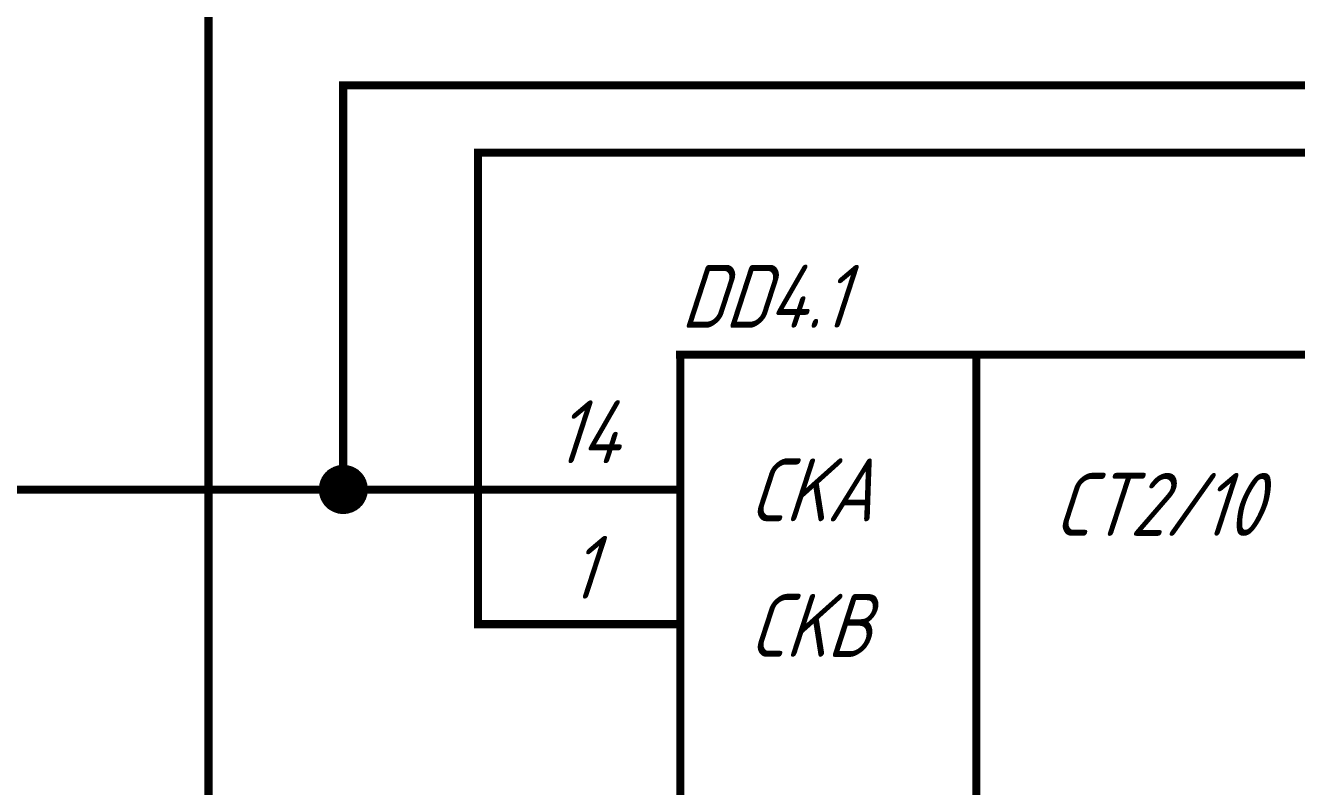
# Paper-space layout 'Layout1' of a CAD drawing. Header units: millimetres. Extents: x 0 to 420, y 0 to 297.
# Drawn here: x 218.31 to 265.48, y 204.12 to 232.37 of the extents above; entities that cross this region are included whole.
import ezdxf

# ---------------------------------------------------------------- set-up
doc = ezdxf.new("R2010")
doc.units = ezdxf.units.MM
doc.layers.add('Sheet', color=255, linetype='Continuous')
doc.styles.add('GOST', font='', dxfattribs={"oblique": 18})
doc.styles.get('GOST').set_extended_font_data('GOST type A')

psp = doc.layouts.get("Layout1")

# ---------------------------------------------------------------- linework, layer by layer
at = {"layer": 'Sheet'}
for points, const_width in [([(215.112, 185.147), (225.104, 185.147), (225.104, 195.141), (225.104, 200.15), (225.104, 257.645), (225.104, 262.642), (237.601, 262.642)], 0.3), ([(230.101, 215.141), (230.101, 230.144), (295.097, 230.144), (295.097, 247.651)], 0.3), ([(290.101, 205.147), (290.101, 227.651), (235.108, 227.651), (235.108, 210.144), (237.601, 210.144)], 0.3), ([(282.601, 220.149), (242.608, 220.149), (242.457, 220.149)], 0.3), ([(242.608, 175.141), (242.608, 220.149)], 0.3), ([(253.6, 220.149), (253.6, 175.141)], 0.3), ([(229.348, 215.141), (229.348, 215.186), (229.348, 215.22), (229.36, 215.253), (229.36, 215.298), (229.371, 215.332), (229.382, 215.366), (229.393, 215.411), (229.405, 215.444), (229.427, 215.478), (229.438, 215.512), (229.461, 215.534), (229.472, 215.568), (229.494, 215.601), (229.517, 215.624), (229.539, 215.658), (229.573, 215.68), (229.595, 215.703), (229.618, 215.736), (229.652, 215.759), (229.685, 215.781), (229.708, 215.792), (229.741, 215.815), (229.775, 215.826), (229.809, 215.848), (229.842, 215.86), (229.876, 215.871), (229.91, 215.882), (229.943, 215.893), (229.988, 215.893), (230.022, 215.905), (230.067, 215.905), (230.101, 215.905)], 0.3), ([(229.348, 215.141), (229.348, 215.186), (229.348, 215.22), (229.36, 215.253), (229.36, 215.298), (229.371, 215.332), (229.382, 215.366), (229.393, 215.411), (229.405, 215.444), (229.427, 215.478), (229.438, 215.512), (229.461, 215.534), (229.472, 215.568), (229.494, 215.601), (229.517, 215.624), (229.539, 215.658), (229.573, 215.68), (229.595, 215.703), (229.618, 215.736), (229.652, 215.759), (229.685, 215.781), (229.708, 215.792), (229.741, 215.815), (229.775, 215.826), (229.809, 215.848), (229.842, 215.86), (229.876, 215.871), (229.91, 215.882), (229.943, 215.893), (229.988, 215.893), (230.022, 215.905), (230.067, 215.905), (230.101, 215.905)], 0.3), ([(229.348, 215.141), (229.348, 215.186), (229.348, 215.22), (229.36, 215.253), (229.36, 215.298), (229.371, 215.332), (229.382, 215.366), (229.393, 215.411), (229.405, 215.444), (229.427, 215.478), (229.438, 215.512), (229.461, 215.534), (229.472, 215.568), (229.494, 215.601), (229.517, 215.624), (229.539, 215.658), (229.573, 215.68), (229.595, 215.703), (229.618, 215.736), (229.652, 215.759), (229.685, 215.781), (229.708, 215.792), (229.741, 215.815), (229.775, 215.826), (229.809, 215.848), (229.842, 215.86), (229.876, 215.871), (229.91, 215.882), (229.943, 215.893), (229.988, 215.893), (230.022, 215.905), (230.067, 215.905), (230.101, 215.905)], 0.3), ([(229.348, 215.141), (229.348, 215.186), (229.348, 215.22), (229.36, 215.253), (229.36, 215.298), (229.371, 215.332), (229.382, 215.366), (229.393, 215.411), (229.405, 215.444), (229.427, 215.478), (229.438, 215.512), (229.461, 215.534), (229.472, 215.568), (229.494, 215.601), (229.517, 215.624), (229.539, 215.658), (229.573, 215.68), (229.595, 215.703), (229.618, 215.736), (229.652, 215.759), (229.685, 215.781), (229.708, 215.792), (229.741, 215.815), (229.775, 215.826), (229.809, 215.848), (229.842, 215.86), (229.876, 215.871), (229.91, 215.882), (229.943, 215.893), (229.988, 215.893), (230.022, 215.905), (230.067, 215.905), (230.101, 215.905)], 0.3), ([(230.101, 215.905), (230.101, 215.905)], 0.3), ([(230.101, 215.905), (230.146, 215.905), (230.179, 215.905), (230.213, 215.893), (230.258, 215.893), (230.291, 215.882), (230.325, 215.871), (230.37, 215.86), (230.404, 215.848), (230.437, 215.826), (230.471, 215.815), (230.494, 215.792), (230.527, 215.781), (230.561, 215.759), (230.583, 215.736), (230.617, 215.703), (230.64, 215.68), (230.662, 215.658), (230.696, 215.624), (230.718, 215.601), (230.741, 215.568), (230.752, 215.534), (230.774, 215.512), (230.785, 215.478), (230.808, 215.444), (230.819, 215.411), (230.83, 215.366), (230.842, 215.332), (230.853, 215.298), (230.853, 215.253), (230.864, 215.22), (230.864, 215.186), (230.864, 215.141)], 0.3), ([(230.101, 215.905), (230.101, 215.905)], 0.3), ([(230.101, 215.905), (230.146, 215.905), (230.179, 215.905), (230.213, 215.893), (230.258, 215.893), (230.291, 215.882), (230.325, 215.871), (230.37, 215.86), (230.404, 215.848), (230.437, 215.826), (230.471, 215.815), (230.494, 215.792), (230.527, 215.781), (230.561, 215.759), (230.583, 215.736), (230.617, 215.703), (230.64, 215.68), (230.662, 215.658), (230.696, 215.624), (230.718, 215.601), (230.741, 215.568), (230.752, 215.534), (230.774, 215.512), (230.785, 215.478), (230.808, 215.444), (230.819, 215.411), (230.83, 215.366), (230.842, 215.332), (230.853, 215.298), (230.853, 215.253), (230.864, 215.22), (230.864, 215.186), (230.864, 215.141)], 0.3), ([(230.101, 215.905), (230.101, 215.905)], 0.3), ([(230.101, 215.905), (230.146, 215.905), (230.179, 215.905), (230.213, 215.893), (230.258, 215.893), (230.291, 215.882), (230.325, 215.871), (230.37, 215.86), (230.404, 215.848), (230.437, 215.826), (230.471, 215.815), (230.494, 215.792), (230.527, 215.781), (230.561, 215.759), (230.583, 215.736), (230.617, 215.703), (230.64, 215.68), (230.662, 215.658), (230.696, 215.624), (230.718, 215.601), (230.741, 215.568), (230.752, 215.534), (230.774, 215.512), (230.785, 215.478), (230.808, 215.444), (230.819, 215.411), (230.83, 215.366), (230.842, 215.332), (230.853, 215.298), (230.853, 215.253), (230.864, 215.22), (230.864, 215.186), (230.864, 215.141)], 0.3), ([(230.101, 215.905), (230.101, 215.905)], 0.3), ([(230.101, 215.905), (230.146, 215.905), (230.179, 215.905), (230.213, 215.893), (230.258, 215.893), (230.291, 215.882), (230.325, 215.871), (230.37, 215.86), (230.404, 215.848), (230.437, 215.826), (230.471, 215.815), (230.494, 215.792), (230.527, 215.781), (230.561, 215.759), (230.583, 215.736), (230.617, 215.703), (230.64, 215.68), (230.662, 215.658), (230.696, 215.624), (230.718, 215.601), (230.741, 215.568), (230.752, 215.534), (230.774, 215.512), (230.785, 215.478), (230.808, 215.444), (230.819, 215.411), (230.83, 215.366), (230.842, 215.332), (230.853, 215.298), (230.853, 215.253), (230.864, 215.22), (230.864, 215.186), (230.864, 215.141)], 0.3), ([(229.348, 215.141), (229.348, 215.186), (229.348, 215.22), (229.36, 215.253), (229.36, 215.298), (229.371, 215.332), (229.382, 215.366), (229.393, 215.411), (229.405, 215.444), (229.427, 215.478), (229.438, 215.512), (229.461, 215.534), (229.472, 215.568), (229.494, 215.601), (229.517, 215.624), (229.539, 215.658), (229.573, 215.68), (229.595, 215.703), (229.618, 215.736), (229.652, 215.759), (229.685, 215.781), (229.708, 215.792), (229.741, 215.815), (229.775, 215.826), (229.809, 215.848), (229.842, 215.86), (229.876, 215.871), (229.91, 215.882), (229.943, 215.893), (229.988, 215.893), (230.022, 215.905), (230.067, 215.905), (230.101, 215.905)], 0.0991), ([(229.348, 215.141), (229.348, 215.186), (229.348, 215.22), (229.36, 215.253), (229.36, 215.298), (229.371, 215.332), (229.382, 215.366), (229.393, 215.411), (229.405, 215.444), (229.427, 215.478), (229.438, 215.512), (229.461, 215.534), (229.472, 215.568), (229.494, 215.601), (229.517, 215.624), (229.539, 215.658), (229.573, 215.68), (229.595, 215.703), (229.618, 215.736), (229.652, 215.759), (229.685, 215.781), (229.708, 215.792), (229.741, 215.815), (229.775, 215.826), (229.809, 215.848), (229.842, 215.86), (229.876, 215.871), (229.91, 215.882), (229.943, 215.893), (229.988, 215.893), (230.022, 215.905), (230.067, 215.905), (230.101, 215.905)], 0.0991), ([(229.348, 215.141), (229.348, 215.186), (229.348, 215.22), (229.36, 215.253), (229.36, 215.298), (229.371, 215.332), (229.382, 215.366), (229.393, 215.411), (229.405, 215.444), (229.427, 215.478), (229.438, 215.512), (229.461, 215.534), (229.472, 215.568), (229.494, 215.601), (229.517, 215.624), (229.539, 215.658), (229.573, 215.68), (229.595, 215.703), (229.618, 215.736), (229.652, 215.759), (229.685, 215.781), (229.708, 215.792), (229.741, 215.815), (229.775, 215.826), (229.809, 215.848), (229.842, 215.86), (229.876, 215.871), (229.91, 215.882), (229.943, 215.893), (229.988, 215.893), (230.022, 215.905), (230.067, 215.905), (230.101, 215.905)], 0.0991), ([(229.348, 215.141), (229.348, 215.186), (229.348, 215.22), (229.36, 215.253), (229.36, 215.298), (229.371, 215.332), (229.382, 215.366), (229.393, 215.411), (229.405, 215.444), (229.427, 215.478), (229.438, 215.512), (229.461, 215.534), (229.472, 215.568), (229.494, 215.601), (229.517, 215.624), (229.539, 215.658), (229.573, 215.68), (229.595, 215.703), (229.618, 215.736), (229.652, 215.759), (229.685, 215.781), (229.708, 215.792), (229.741, 215.815), (229.775, 215.826), (229.809, 215.848), (229.842, 215.86), (229.876, 215.871), (229.91, 215.882), (229.943, 215.893), (229.988, 215.893), (230.022, 215.905), (230.067, 215.905), (230.101, 215.905)], 0.0991), ([(230.101, 215.905), (230.101, 215.905)], 0.0991), ([(230.101, 215.905), (230.146, 215.905), (230.179, 215.905), (230.213, 215.893), (230.258, 215.893), (230.291, 215.882), (230.325, 215.871), (230.37, 215.86), (230.404, 215.848), (230.437, 215.826), (230.471, 215.815), (230.494, 215.792), (230.527, 215.781), (230.561, 215.759), (230.583, 215.736), (230.617, 215.703), (230.64, 215.68), (230.662, 215.658), (230.696, 215.624), (230.718, 215.601), (230.741, 215.568), (230.752, 215.534), (230.774, 215.512), (230.785, 215.478), (230.808, 215.444), (230.819, 215.411), (230.83, 215.366), (230.842, 215.332), (230.853, 215.298), (230.853, 215.253), (230.864, 215.22), (230.864, 215.186), (230.864, 215.141)], 0.0991), ([(230.101, 215.905), (230.101, 215.905)], 0.0991), ([(230.101, 215.905), (230.146, 215.905), (230.179, 215.905), (230.213, 215.893), (230.258, 215.893), (230.291, 215.882), (230.325, 215.871), (230.37, 215.86), (230.404, 215.848), (230.437, 215.826), (230.471, 215.815), (230.494, 215.792), (230.527, 215.781), (230.561, 215.759), (230.583, 215.736), (230.617, 215.703), (230.64, 215.68), (230.662, 215.658), (230.696, 215.624), (230.718, 215.601), (230.741, 215.568), (230.752, 215.534), (230.774, 215.512), (230.785, 215.478), (230.808, 215.444), (230.819, 215.411), (230.83, 215.366), (230.842, 215.332), (230.853, 215.298), (230.853, 215.253), (230.864, 215.22), (230.864, 215.186), (230.864, 215.141)], 0.0991), ([(230.101, 215.905), (230.101, 215.905)], 0.0991), ([(230.101, 215.905), (230.146, 215.905), (230.179, 215.905), (230.213, 215.893), (230.258, 215.893), (230.291, 215.882), (230.325, 215.871), (230.37, 215.86), (230.404, 215.848), (230.437, 215.826), (230.471, 215.815), (230.494, 215.792), (230.527, 215.781), (230.561, 215.759), (230.583, 215.736), (230.617, 215.703), (230.64, 215.68), (230.662, 215.658), (230.696, 215.624), (230.718, 215.601), (230.741, 215.568), (230.752, 215.534), (230.774, 215.512), (230.785, 215.478), (230.808, 215.444), (230.819, 215.411), (230.83, 215.366), (230.842, 215.332), (230.853, 215.298), (230.853, 215.253), (230.864, 215.22), (230.864, 215.186), (230.864, 215.141)], 0.0991), ([(230.101, 215.905), (230.101, 215.905)], 0.0991), ([(230.101, 215.905), (230.146, 215.905), (230.179, 215.905), (230.213, 215.893), (230.258, 215.893), (230.291, 215.882), (230.325, 215.871), (230.37, 215.86), (230.404, 215.848), (230.437, 215.826), (230.471, 215.815), (230.494, 215.792), (230.527, 215.781), (230.561, 215.759), (230.583, 215.736), (230.617, 215.703), (230.64, 215.68), (230.662, 215.658), (230.696, 215.624), (230.718, 215.601), (230.741, 215.568), (230.752, 215.534), (230.774, 215.512), (230.785, 215.478), (230.808, 215.444), (230.819, 215.411), (230.83, 215.366), (230.842, 215.332), (230.853, 215.298), (230.853, 215.253), (230.864, 215.22), (230.864, 215.186), (230.864, 215.141)], 0.0991), ([(212.608, 215.141), (230.101, 215.141), (237.601, 215.141)], 0.3), ([(230.101, 214.389), (230.067, 214.389), (230.022, 214.389), (229.988, 214.4), (229.943, 214.4), (229.91, 214.411), (229.876, 214.422), (229.842, 214.434), (229.809, 214.445), (229.775, 214.467), (229.741, 214.478), (229.708, 214.501), (229.685, 214.512), (229.652, 214.535), (229.618, 214.557), (229.595, 214.58), (229.573, 214.613), (229.539, 214.636), (229.517, 214.658), (229.494, 214.692), (229.472, 214.726), (229.461, 214.748), (229.438, 214.782), (229.427, 214.815), (229.405, 214.849), (229.393, 214.883), (229.382, 214.916), (229.371, 214.95), (229.36, 214.984), (229.36, 215.029), (229.348, 215.062), (229.348, 215.107), (229.348, 215.141)], 0.3), ([(229.348, 215.141), (229.348, 215.141)], 0.3), ([(230.101, 214.389), (230.067, 214.389), (230.022, 214.389), (229.988, 214.4), (229.943, 214.4), (229.91, 214.411), (229.876, 214.422), (229.842, 214.434), (229.809, 214.445), (229.775, 214.467), (229.741, 214.478), (229.708, 214.501), (229.685, 214.512), (229.652, 214.535), (229.618, 214.557), (229.595, 214.58), (229.573, 214.613), (229.539, 214.636), (229.517, 214.658), (229.494, 214.692), (229.472, 214.726), (229.461, 214.748), (229.438, 214.782), (229.427, 214.815), (229.405, 214.849), (229.393, 214.883), (229.382, 214.916), (229.371, 214.95), (229.36, 214.984), (229.36, 215.029), (229.348, 215.062), (229.348, 215.107), (229.348, 215.141)], 0.3), ([(229.348, 215.141), (229.348, 215.141)], 0.3), ([(230.101, 214.389), (230.067, 214.389), (230.022, 214.389), (229.988, 214.4), (229.943, 214.4), (229.91, 214.411), (229.876, 214.422), (229.842, 214.434), (229.809, 214.445), (229.775, 214.467), (229.741, 214.478), (229.708, 214.501), (229.685, 214.512), (229.652, 214.535), (229.618, 214.557), (229.595, 214.58), (229.573, 214.613), (229.539, 214.636), (229.517, 214.658), (229.494, 214.692), (229.472, 214.726), (229.461, 214.748), (229.438, 214.782), (229.427, 214.815), (229.405, 214.849), (229.393, 214.883), (229.382, 214.916), (229.371, 214.95), (229.36, 214.984), (229.36, 215.029), (229.348, 215.062), (229.348, 215.107), (229.348, 215.141)], 0.3), ([(229.348, 215.141), (229.348, 215.141)], 0.3), ([(230.101, 214.389), (230.067, 214.389), (230.022, 214.389), (229.988, 214.4), (229.943, 214.4), (229.91, 214.411), (229.876, 214.422), (229.842, 214.434), (229.809, 214.445), (229.775, 214.467), (229.741, 214.478), (229.708, 214.501), (229.685, 214.512), (229.652, 214.535), (229.618, 214.557), (229.595, 214.58), (229.573, 214.613), (229.539, 214.636), (229.517, 214.658), (229.494, 214.692), (229.472, 214.726), (229.461, 214.748), (229.438, 214.782), (229.427, 214.815), (229.405, 214.849), (229.393, 214.883), (229.382, 214.916), (229.371, 214.95), (229.36, 214.984), (229.36, 215.029), (229.348, 215.062), (229.348, 215.107), (229.348, 215.141)], 0.3), ([(229.348, 215.141), (229.348, 215.141)], 0.3), ([(230.101, 214.389), (230.067, 214.389), (230.022, 214.389), (229.988, 214.4), (229.943, 214.4), (229.91, 214.411), (229.876, 214.422), (229.842, 214.434), (229.809, 214.445), (229.775, 214.467), (229.741, 214.478), (229.708, 214.501), (229.685, 214.512), (229.652, 214.535), (229.618, 214.557), (229.595, 214.58), (229.573, 214.613), (229.539, 214.636), (229.517, 214.658), (229.494, 214.692), (229.472, 214.726), (229.461, 214.748), (229.438, 214.782), (229.427, 214.815), (229.405, 214.849), (229.393, 214.883), (229.382, 214.916), (229.371, 214.95), (229.36, 214.984), (229.36, 215.029), (229.348, 215.062), (229.348, 215.107), (229.348, 215.141)], 0.0991), ([(229.348, 215.141), (229.348, 215.141)], 0.0991), ([(230.101, 214.389), (230.067, 214.389), (230.022, 214.389), (229.988, 214.4), (229.943, 214.4), (229.91, 214.411), (229.876, 214.422), (229.842, 214.434), (229.809, 214.445), (229.775, 214.467), (229.741, 214.478), (229.708, 214.501), (229.685, 214.512), (229.652, 214.535), (229.618, 214.557), (229.595, 214.58), (229.573, 214.613), (229.539, 214.636), (229.517, 214.658), (229.494, 214.692), (229.472, 214.726), (229.461, 214.748), (229.438, 214.782), (229.427, 214.815), (229.405, 214.849), (229.393, 214.883), (229.382, 214.916), (229.371, 214.95), (229.36, 214.984), (229.36, 215.029), (229.348, 215.062), (229.348, 215.107), (229.348, 215.141)], 0.0991), ([(229.348, 215.141), (229.348, 215.141)], 0.0991), ([(230.101, 214.389), (230.067, 214.389), (230.022, 214.389), (229.988, 214.4), (229.943, 214.4), (229.91, 214.411), (229.876, 214.422), (229.842, 214.434), (229.809, 214.445), (229.775, 214.467), (229.741, 214.478), (229.708, 214.501), (229.685, 214.512), (229.652, 214.535), (229.618, 214.557), (229.595, 214.58), (229.573, 214.613), (229.539, 214.636), (229.517, 214.658), (229.494, 214.692), (229.472, 214.726), (229.461, 214.748), (229.438, 214.782), (229.427, 214.815), (229.405, 214.849), (229.393, 214.883), (229.382, 214.916), (229.371, 214.95), (229.36, 214.984), (229.36, 215.029), (229.348, 215.062), (229.348, 215.107), (229.348, 215.141)], 0.0991), ([(229.348, 215.141), (229.348, 215.141)], 0.0991), ([(230.101, 214.389), (230.067, 214.389), (230.022, 214.389), (229.988, 214.4), (229.943, 214.4), (229.91, 214.411), (229.876, 214.422), (229.842, 214.434), (229.809, 214.445), (229.775, 214.467), (229.741, 214.478), (229.708, 214.501), (229.685, 214.512), (229.652, 214.535), (229.618, 214.557), (229.595, 214.58), (229.573, 214.613), (229.539, 214.636), (229.517, 214.658), (229.494, 214.692), (229.472, 214.726), (229.461, 214.748), (229.438, 214.782), (229.427, 214.815), (229.405, 214.849), (229.393, 214.883), (229.382, 214.916), (229.371, 214.95), (229.36, 214.984), (229.36, 215.029), (229.348, 215.062), (229.348, 215.107), (229.348, 215.141)], 0.0991), ([(229.348, 215.141), (229.348, 215.141)], 0.0991), ([(230.864, 215.141), (230.864, 215.107), (230.864, 215.062), (230.853, 215.029), (230.853, 214.984), (230.842, 214.95), (230.83, 214.916), (230.819, 214.883), (230.808, 214.849), (230.785, 214.815), (230.774, 214.782), (230.752, 214.748), (230.741, 214.726), (230.718, 214.692), (230.696, 214.658), (230.662, 214.636), (230.64, 214.613), (230.617, 214.58), (230.583, 214.557), (230.561, 214.535), (230.527, 214.512), (230.494, 214.501), (230.471, 214.478), (230.437, 214.467), (230.404, 214.445), (230.37, 214.434), (230.325, 214.422), (230.291, 214.411), (230.258, 214.4), (230.213, 214.4), (230.179, 214.389), (230.146, 214.389), (230.101, 214.389)], 0.3), ([(230.864, 215.141), (230.864, 215.107), (230.864, 215.062), (230.853, 215.029), (230.853, 214.984), (230.842, 214.95), (230.83, 214.916), (230.819, 214.883), (230.808, 214.849), (230.785, 214.815), (230.774, 214.782), (230.752, 214.748), (230.741, 214.726), (230.718, 214.692), (230.696, 214.658), (230.662, 214.636), (230.64, 214.613), (230.617, 214.58), (230.583, 214.557), (230.561, 214.535), (230.527, 214.512), (230.494, 214.501), (230.471, 214.478), (230.437, 214.467), (230.404, 214.445), (230.37, 214.434), (230.325, 214.422), (230.291, 214.411), (230.258, 214.4), (230.213, 214.4), (230.179, 214.389), (230.146, 214.389), (230.101, 214.389)], 0.3), ([(230.864, 215.141), (230.864, 215.107), (230.864, 215.062), (230.853, 215.029), (230.853, 214.984), (230.842, 214.95), (230.83, 214.916), (230.819, 214.883), (230.808, 214.849), (230.785, 214.815), (230.774, 214.782), (230.752, 214.748), (230.741, 214.726), (230.718, 214.692), (230.696, 214.658), (230.662, 214.636), (230.64, 214.613), (230.617, 214.58), (230.583, 214.557), (230.561, 214.535), (230.527, 214.512), (230.494, 214.501), (230.471, 214.478), (230.437, 214.467), (230.404, 214.445), (230.37, 214.434), (230.325, 214.422), (230.291, 214.411), (230.258, 214.4), (230.213, 214.4), (230.179, 214.389), (230.146, 214.389), (230.101, 214.389)], 0.3), ([(230.864, 215.141), (230.864, 215.107), (230.864, 215.062), (230.853, 215.029), (230.853, 214.984), (230.842, 214.95), (230.83, 214.916), (230.819, 214.883), (230.808, 214.849), (230.785, 214.815), (230.774, 214.782), (230.752, 214.748), (230.741, 214.726), (230.718, 214.692), (230.696, 214.658), (230.662, 214.636), (230.64, 214.613), (230.617, 214.58), (230.583, 214.557), (230.561, 214.535), (230.527, 214.512), (230.494, 214.501), (230.471, 214.478), (230.437, 214.467), (230.404, 214.445), (230.37, 214.434), (230.325, 214.422), (230.291, 214.411), (230.258, 214.4), (230.213, 214.4), (230.179, 214.389), (230.146, 214.389), (230.101, 214.389)], 0.3), ([(230.864, 215.141), (230.864, 215.107), (230.864, 215.062), (230.853, 215.029), (230.853, 214.984), (230.842, 214.95), (230.83, 214.916), (230.819, 214.883), (230.808, 214.849), (230.785, 214.815), (230.774, 214.782), (230.752, 214.748), (230.741, 214.726), (230.718, 214.692), (230.696, 214.658), (230.662, 214.636), (230.64, 214.613), (230.617, 214.58), (230.583, 214.557), (230.561, 214.535), (230.527, 214.512), (230.494, 214.501), (230.471, 214.478), (230.437, 214.467), (230.404, 214.445), (230.37, 214.434), (230.325, 214.422), (230.291, 214.411), (230.258, 214.4), (230.213, 214.4), (230.179, 214.389), (230.146, 214.389), (230.101, 214.389)], 0.0991), ([(230.864, 215.141), (230.864, 215.107), (230.864, 215.062), (230.853, 215.029), (230.853, 214.984), (230.842, 214.95), (230.83, 214.916), (230.819, 214.883), (230.808, 214.849), (230.785, 214.815), (230.774, 214.782), (230.752, 214.748), (230.741, 214.726), (230.718, 214.692), (230.696, 214.658), (230.662, 214.636), (230.64, 214.613), (230.617, 214.58), (230.583, 214.557), (230.561, 214.535), (230.527, 214.512), (230.494, 214.501), (230.471, 214.478), (230.437, 214.467), (230.404, 214.445), (230.37, 214.434), (230.325, 214.422), (230.291, 214.411), (230.258, 214.4), (230.213, 214.4), (230.179, 214.389), (230.146, 214.389), (230.101, 214.389)], 0.0991), ([(230.864, 215.141), (230.864, 215.107), (230.864, 215.062), (230.853, 215.029), (230.853, 214.984), (230.842, 214.95), (230.83, 214.916), (230.819, 214.883), (230.808, 214.849), (230.785, 214.815), (230.774, 214.782), (230.752, 214.748), (230.741, 214.726), (230.718, 214.692), (230.696, 214.658), (230.662, 214.636), (230.64, 214.613), (230.617, 214.58), (230.583, 214.557), (230.561, 214.535), (230.527, 214.512), (230.494, 214.501), (230.471, 214.478), (230.437, 214.467), (230.404, 214.445), (230.37, 214.434), (230.325, 214.422), (230.291, 214.411), (230.258, 214.4), (230.213, 214.4), (230.179, 214.389), (230.146, 214.389), (230.101, 214.389)], 0.0991), ([(230.864, 215.141), (230.864, 215.107), (230.864, 215.062), (230.853, 215.029), (230.853, 214.984), (230.842, 214.95), (230.83, 214.916), (230.819, 214.883), (230.808, 214.849), (230.785, 214.815), (230.774, 214.782), (230.752, 214.748), (230.741, 214.726), (230.718, 214.692), (230.696, 214.658), (230.662, 214.636), (230.64, 214.613), (230.617, 214.58), (230.583, 214.557), (230.561, 214.535), (230.527, 214.512), (230.494, 214.501), (230.471, 214.478), (230.437, 214.467), (230.404, 214.445), (230.37, 214.434), (230.325, 214.422), (230.291, 214.411), (230.258, 214.4), (230.213, 214.4), (230.179, 214.389), (230.146, 214.389), (230.101, 214.389)], 0.0991), ([(230.864, 215.141), (230.864, 215.141), (230.864, 215.141), (230.864, 215.141), (230.864, 215.141), (230.864, 215.141), (230.864, 215.141), (230.864, 215.141), (230.864, 215.141), (230.864, 215.141), (230.864, 215.141), (230.864, 215.141), (230.864, 215.141), (230.864, 215.141), (230.864, 215.141), (230.864, 215.141), (230.864, 215.141), (230.864, 215.141), (230.864, 215.141), (230.864, 215.141), (230.864, 215.141), (230.864, 215.141), (230.864, 215.141), (230.864, 215.141), (230.864, 215.141), (230.864, 215.141), (230.864, 215.141), (230.864, 215.141), (230.864, 215.141), (230.864, 215.141), (230.864, 215.141), (230.864, 215.141), (230.864, 215.141)], 0.3), ([(230.864, 215.141), (230.864, 215.141)], 0.3), ([(230.864, 215.141), (230.864, 215.141), (230.864, 215.141), (230.864, 215.141), (230.864, 215.141), (230.864, 215.141), (230.864, 215.141), (230.864, 215.141), (230.864, 215.141), (230.864, 215.141), (230.864, 215.141), (230.864, 215.141), (230.864, 215.141), (230.864, 215.141), (230.864, 215.141), (230.864, 215.141), (230.864, 215.141), (230.864, 215.141), (230.864, 215.141), (230.864, 215.141), (230.864, 215.141), (230.864, 215.141), (230.864, 215.141), (230.864, 215.141), (230.864, 215.141), (230.864, 215.141), (230.864, 215.141), (230.864, 215.141), (230.864, 215.141), (230.864, 215.141), (230.864, 215.141), (230.864, 215.141), (230.864, 215.141)], 0.3), ([(230.864, 215.141), (230.864, 215.141)], 0.3), ([(230.864, 215.141), (230.864, 215.141), (230.864, 215.141), (230.864, 215.141), (230.864, 215.141), (230.864, 215.141), (230.864, 215.141), (230.864, 215.141), (230.864, 215.141), (230.864, 215.141), (230.864, 215.141), (230.864, 215.141), (230.864, 215.141), (230.864, 215.141), (230.864, 215.141), (230.864, 215.141), (230.864, 215.141), (230.864, 215.141), (230.864, 215.141), (230.864, 215.141), (230.864, 215.141), (230.864, 215.141), (230.864, 215.141), (230.864, 215.141), (230.864, 215.141), (230.864, 215.141), (230.864, 215.141), (230.864, 215.141), (230.864, 215.141), (230.864, 215.141), (230.864, 215.141), (230.864, 215.141), (230.864, 215.141)], 0.3), ([(230.864, 215.141), (230.864, 215.141)], 0.3), ([(230.864, 215.141), (230.864, 215.141), (230.864, 215.141), (230.864, 215.141), (230.864, 215.141), (230.864, 215.141), (230.864, 215.141), (230.864, 215.141), (230.864, 215.141), (230.864, 215.141), (230.864, 215.141), (230.864, 215.141), (230.864, 215.141), (230.864, 215.141), (230.864, 215.141), (230.864, 215.141), (230.864, 215.141), (230.864, 215.141), (230.864, 215.141), (230.864, 215.141), (230.864, 215.141), (230.864, 215.141), (230.864, 215.141), (230.864, 215.141), (230.864, 215.141), (230.864, 215.141), (230.864, 215.141), (230.864, 215.141), (230.864, 215.141), (230.864, 215.141), (230.864, 215.141), (230.864, 215.141), (230.864, 215.141)], 0.3), ([(230.864, 215.141), (230.864, 215.141)], 0.3), ([(230.864, 215.141), (230.864, 215.141), (230.864, 215.141), (230.864, 215.141), (230.864, 215.141), (230.864, 215.141), (230.864, 215.141), (230.864, 215.141), (230.864, 215.141), (230.864, 215.141), (230.864, 215.141), (230.864, 215.141), (230.864, 215.141), (230.864, 215.141), (230.864, 215.141), (230.864, 215.141), (230.864, 215.141), (230.864, 215.141), (230.864, 215.141), (230.864, 215.141), (230.864, 215.141), (230.864, 215.141), (230.864, 215.141), (230.864, 215.141), (230.864, 215.141), (230.864, 215.141), (230.864, 215.141), (230.864, 215.141), (230.864, 215.141), (230.864, 215.141), (230.864, 215.141), (230.864, 215.141), (230.864, 215.141)], 0.0991), ([(230.864, 215.141), (230.864, 215.141)], 0.0991), ([(230.864, 215.141), (230.864, 215.141), (230.864, 215.141), (230.864, 215.141), (230.864, 215.141), (230.864, 215.141), (230.864, 215.141), (230.864, 215.141), (230.864, 215.141), (230.864, 215.141), (230.864, 215.141), (230.864, 215.141), (230.864, 215.141), (230.864, 215.141), (230.864, 215.141), (230.864, 215.141), (230.864, 215.141), (230.864, 215.141), (230.864, 215.141), (230.864, 215.141), (230.864, 215.141), (230.864, 215.141), (230.864, 215.141), (230.864, 215.141), (230.864, 215.141), (230.864, 215.141), (230.864, 215.141), (230.864, 215.141), (230.864, 215.141), (230.864, 215.141), (230.864, 215.141), (230.864, 215.141), (230.864, 215.141)], 0.0991), ([(230.864, 215.141), (230.864, 215.141)], 0.0991), ([(230.864, 215.141), (230.864, 215.141), (230.864, 215.141), (230.864, 215.141), (230.864, 215.141), (230.864, 215.141), (230.864, 215.141), (230.864, 215.141), (230.864, 215.141), (230.864, 215.141), (230.864, 215.141), (230.864, 215.141), (230.864, 215.141), (230.864, 215.141), (230.864, 215.141), (230.864, 215.141), (230.864, 215.141), (230.864, 215.141), (230.864, 215.141), (230.864, 215.141), (230.864, 215.141), (230.864, 215.141), (230.864, 215.141), (230.864, 215.141), (230.864, 215.141), (230.864, 215.141), (230.864, 215.141), (230.864, 215.141), (230.864, 215.141), (230.864, 215.141), (230.864, 215.141), (230.864, 215.141), (230.864, 215.141)], 0.0991), ([(230.864, 215.141), (230.864, 215.141)], 0.0991), ([(230.864, 215.141), (230.864, 215.141), (230.864, 215.141), (230.864, 215.141), (230.864, 215.141), (230.864, 215.141), (230.864, 215.141), (230.864, 215.141), (230.864, 215.141), (230.864, 215.141), (230.864, 215.141), (230.864, 215.141), (230.864, 215.141), (230.864, 215.141), (230.864, 215.141), (230.864, 215.141), (230.864, 215.141), (230.864, 215.141), (230.864, 215.141), (230.864, 215.141), (230.864, 215.141), (230.864, 215.141), (230.864, 215.141), (230.864, 215.141), (230.864, 215.141), (230.864, 215.141), (230.864, 215.141), (230.864, 215.141), (230.864, 215.141), (230.864, 215.141), (230.864, 215.141), (230.864, 215.141), (230.864, 215.141)], 0.0991), ([(230.864, 215.141), (230.864, 215.141)], 0.0991), ([(242.608, 215.141), (237.601, 215.141)], 0.3), ([(242.608, 210.144), (237.601, 210.144)], 0.3)]:
    psp.add_lwpolyline(points, dxfattribs=dict(at, const_width=const_width))
at = {"layer": 'Sheet', "const_width": 0.762}
psp.add_lwpolyline([(229.723, 215.151, 1), (230.485, 215.151, 1)], format="xyb", close=True, dxfattribs=at)

# ---------------------------------------------------------------- texts
at = {"layer": 'Sheet', "style": 'GOST', "oblique": 18}
for s, height, p in [('DD4.1', 2.3358, (242.619, 221.149)), ('14', 2.3358, (237.953, 216.118)), ('CKA', 2.3358, (245.134, 213.962)), ('CT2/10', 2.3358, (256.452, 213.423)), ('1', 2.336, (238.488, 211.087)), ('CKB', 2.3358, (245.134, 208.931))]:
    psp.add_text(s, height=height, dxfattribs=at).set_placement(p)

doc.saveas('drawing.dxf')
